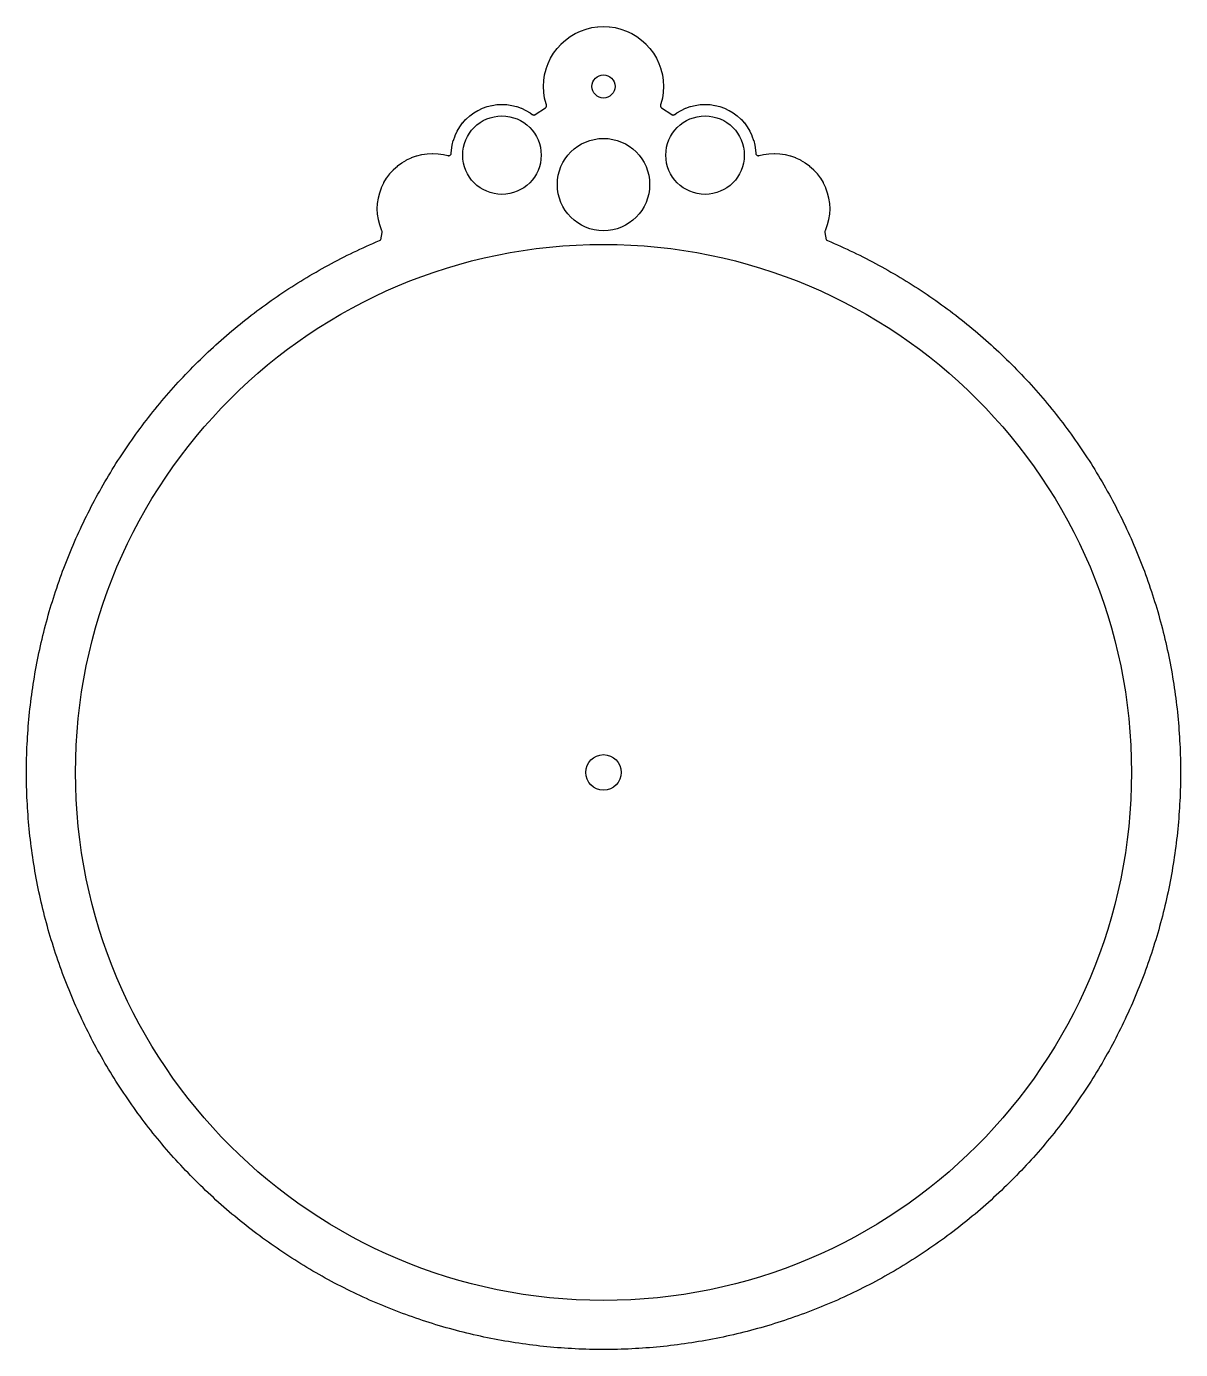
# Model space of a CAD drawing. Header units: millimetres. Extents: x -65 to 65, y -65 to 84.
import ezdxf

# ---------------------------------------------------------------- set-up
doc = ezdxf.new("R2010")
doc.units = ezdxf.units.MM
for name, color, linetype in [('CUT_INNER', 6, 'Continuous'), ('CUT_OUTER', 1, 'Continuous'), ('GUIDE', 3, 'Continuous')]:
    doc.layers.add(name, color=color, linetype=linetype)

msp = doc.modelspace()

# ---------------------------------------------------------------- linework, layer by layer
at = {"layer": 'CUT_INNER'}
for centre, radius in [((0, 77.2535), 1.3), ((-11.44, 69.5185), 4.42), ((11.44, 69.5185), 4.42), ((0, 66.2035), 5.2), ((0, 0), 2)]:
    msp.add_circle(centre, radius, dxfattribs=at)
at = {"layer": 'CUT_OUTER'}
msp.add_lwpolyline([(64.9988, -0.3988), (64.9951, -0.7976), (64.989, -1.1964), (64.9804, -1.5952), (64.9694, -1.9939), (64.956, -2.3925), (64.9401, -2.791), (64.9217, -3.1894), (64.9009, -3.5877), (64.8777, -3.9858), (64.852, -4.3839), (64.8239, -4.7817), (64.7933, -5.1794), (64.7603, -5.5768), (64.7249, -5.9741), (64.687, -6.3711), (64.6467, -6.7679), (64.604, -7.1644), (64.5588, -7.5607), (64.5112, -7.9567), (64.4611, -8.3524), (64.4087, -8.7477), (64.3538, -9.1428), (64.2965, -9.5375), (64.2367, -9.9318), (64.1746, -10.3258), (64.11, -10.7194), (64.043, -11.1125), (63.9737, -11.5053), (63.9019, -11.8976), (63.8277, -12.2895), (63.751, -12.6809), (63.672, -13.0718), (63.5906, -13.4622), (63.5068, -13.8522), (63.4206, -14.2416), (63.3321, -14.6305), (63.2411, -15.0188), (63.1478, -15.4065), (63.052, -15.7937), (62.9539, -16.1803), (62.8535, -16.5663), (62.7506, -16.9516), (62.6454, -17.3363), (62.5379, -17.7204), (62.428, -18.1038), (62.3157, -18.4865), (62.2011, -18.8685), (62.0842, -19.2498), (61.9649, -19.6304), (61.8433, -20.0102), (61.7193, -20.3893), (61.5931, -20.7676), (61.4645, -21.1452), (61.3336, -21.5219), (61.2004, -21.8978), (61.0648, -22.2729), (60.927, -22.6472), (60.7869, -23.0206), (60.6445, -23.3932), (60.4999, -23.7648), (60.3529, -24.1356), (60.2037, -24.5055), (60.0522, -24.8744), (59.8984, -25.2424), (59.7424, -25.6095), (59.5841, -25.9756), (59.4236, -26.3407), (59.2609, -26.7048), (59.0959, -27.0679), (58.9287, -27.43), (58.7593, -27.7911), (58.5877, -28.1511), (58.4138, -28.5101), (58.2378, -28.8679), (58.0596, -29.2247), (57.8792, -29.5804), (57.6966, -29.935), (57.5118, -30.2885), (57.3249, -30.6408), (57.1358, -30.9919), (56.9446, -31.3419), (56.7512, -31.6908), (56.5557, -32.0384), (56.358, -32.3848), (56.1582, -32.73), (55.9564, -33.074), (55.7524, -33.4167), (55.5463, -33.7581), (55.3381, -34.0983), (55.1278, -34.4372), (54.9155, -34.7748), (54.7011, -35.1111), (54.4846, -35.4461), (54.2661, -35.7798), (54.0455, -36.1121), (53.8229, -36.443), (53.5983, -36.7726), (53.3717, -37.1007), (53.143, -37.4275), (52.9124, -37.7529), (52.6797, -38.0769), (52.4451, -38.3994), (52.2085, -38.7205), (51.9699, -39.0401), (51.7294, -39.3582), (51.4869, -39.6749), (51.2425, -39.9901), (50.9962, -40.3037), (50.7479, -40.6159), (50.4978, -40.9265), (50.2457, -41.2356), (49.9917, -41.5431), (49.7359, -41.8491), (49.4782, -42.1534), (49.2186, -42.4562), (48.9571, -42.7574), (48.6939, -43.057), (48.4288, -43.355), (48.1618, -43.6513), (47.8931, -43.946), (47.6225, -44.2391), (47.3502, -44.5304), (47.0761, -44.8201), (46.8002, -45.1081), (46.5225, -45.3945), (46.2431, -45.6791), (45.9619, -45.9619), (45.6791, -46.2431), (45.3945, -46.5225), (45.1081, -46.8002), (44.8201, -47.0761), (44.5304, -47.3502), (44.2391, -47.6225), (43.946, -47.8931), (43.6513, -48.1618), (43.355, -48.4288), (43.057, -48.6939), (42.7574, -48.9571), (42.4562, -49.2186), (42.1534, -49.4782), (41.8491, -49.7359), (41.5431, -49.9917), (41.2356, -50.2457), (40.9265, -50.4978), (40.6159, -50.7479), (40.3037, -50.9962), (39.9901, -51.2425), (39.6749, -51.4869), (39.3582, -51.7294), (39.0401, -51.9699), (38.7205, -52.2085), (38.3994, -52.4451), (38.0769, -52.6797), (37.7529, -52.9124), (37.4275, -53.143), (37.1007, -53.3717), (36.7726, -53.5983), (36.443, -53.8229), (36.1121, -54.0455), (35.7798, -54.2661), (35.4461, -54.4846), (35.1111, -54.7011), (34.7748, -54.9155), (34.4372, -55.1278), (34.0983, -55.3381), (33.7581, -55.5463), (33.4167, -55.7524), (33.074, -55.9564), (32.73, -56.1582), (32.3848, -56.358), (32.0384, -56.5557), (31.6908, -56.7512), (31.3419, -56.9446), (30.9919, -57.1358), (30.6408, -57.3249), (30.2885, -57.5118), (29.935, -57.6966), (29.5804, -57.8792), (29.2247, -58.0596), (28.8679, -58.2378), (28.5101, -58.4138), (28.1511, -58.5877), (27.7911, -58.7593), (27.43, -58.9287), (27.0679, -59.0959), (26.7048, -59.2609), (26.3407, -59.4236), (25.9756, -59.5841), (25.6095, -59.7424), (25.2424, -59.8984), (24.8744, -60.0522), (24.5055, -60.2037), (24.1356, -60.3529), (23.7648, -60.4999), (23.3932, -60.6445), (23.0206, -60.7869), (22.6472, -60.927), (22.2729, -61.0648), (21.8978, -61.2004), (21.5219, -61.3336), (21.1452, -61.4645), (20.7676, -61.5931), (20.3893, -61.7193), (20.0102, -61.8433), (19.6304, -61.9649), (19.2498, -62.0842), (18.8685, -62.2011), (18.4865, -62.3157), (18.1038, -62.428), (17.7204, -62.5379), (17.3363, -62.6454), (16.9516, -62.7506), (16.5663, -62.8535), (16.1803, -62.9539), (15.7937, -63.052), (15.4065, -63.1478), (15.0188, -63.2411), (14.6305, -63.3321), (14.2416, -63.4206), (13.8522, -63.5068), (13.4622, -63.5906), (13.0718, -63.672), (12.6809, -63.751), (12.2895, -63.8277), (11.8976, -63.9019), (11.5053, -63.9737), (11.1125, -64.043), (10.7194, -64.11), (10.3258, -64.1746), (9.9318, -64.2367), (9.5375, -64.2965), (9.1428, -64.3538), (8.7477, -64.4087), (8.3524, -64.4611), (7.9567, -64.5112), (7.5607, -64.5588), (7.1644, -64.604), (6.7679, -64.6467), (6.3711, -64.687), (5.9741, -64.7249), (5.5768, -64.7603), (5.1794, -64.7933), (4.7817, -64.8239), (4.3839, -64.852), (3.9858, -64.8777), (3.5877, -64.9009), (3.1894, -64.9217), (2.791, -64.9401), (2.3925, -64.956), (1.9939, -64.9694), (1.5952, -64.9804), (1.1964, -64.989), (0.7976, -64.9951), (0.3988, -64.9988), (0, -65), (-0.3988, -64.9988), (-0.7976, -64.9951), (-1.1964, -64.989), (-1.5952, -64.9804), (-1.9939, -64.9694), (-2.3925, -64.956), (-2.791, -64.9401), (-3.1894, -64.9217), (-3.5877, -64.9009), (-3.9858, -64.8777), (-4.3839, -64.852), (-4.7817, -64.8239), (-5.1794, -64.7933), (-5.5768, -64.7603), (-5.9741, -64.7249), (-6.3711, -64.687), (-6.7679, -64.6467), (-7.1644, -64.604), (-7.5607, -64.5588), (-7.9567, -64.5112), (-8.3524, -64.4611), (-8.7477, -64.4087), (-9.1428, -64.3538), (-9.5375, -64.2965), (-9.9318, -64.2367), (-10.3258, -64.1746), (-10.7194, -64.11), (-11.1125, -64.043), (-11.5053, -63.9737), (-11.8976, -63.9019), (-12.2895, -63.8277), (-12.6809, -63.751), (-13.0718, -63.672), (-13.4622, -63.5906), (-13.8522, -63.5068), (-14.2416, -63.4206), (-14.6305, -63.3321), (-15.0188, -63.2411), (-15.4065, -63.1478), (-15.7937, -63.052), (-16.1803, -62.9539), (-16.5663, -62.8535), (-16.9516, -62.7506), (-17.3363, -62.6454), (-17.7204, -62.5379), (-18.1038, -62.428), (-18.4865, -62.3157), (-18.8685, -62.2011), (-19.2498, -62.0842), (-19.6304, -61.9649), (-20.0102, -61.8433), (-20.3893, -61.7193), (-20.7676, -61.5931), (-21.1452, -61.4645), (-21.5219, -61.3336), (-21.8978, -61.2004), (-22.2729, -61.0648), (-22.6472, -60.927), (-23.0206, -60.7869), (-23.3932, -60.6445), (-23.7648, -60.4999), (-24.1356, -60.3529), (-24.5055, -60.2037), (-24.8744, -60.0522), (-25.2424, -59.8984), (-25.6095, -59.7424), (-25.9756, -59.5841), (-26.3407, -59.4236), (-26.7048, -59.2609), (-27.0679, -59.0959), (-27.43, -58.9287), (-27.7911, -58.7593), (-28.1511, -58.5877), (-28.5101, -58.4138), (-28.8679, -58.2378), (-29.2247, -58.0596), (-29.5804, -57.8792), (-29.935, -57.6966), (-30.2885, -57.5118), (-30.6408, -57.3249), (-30.9919, -57.1358), (-31.3419, -56.9446), (-31.6908, -56.7512), (-32.0384, -56.5557), (-32.3848, -56.358), (-32.73, -56.1582), (-33.074, -55.9564), (-33.4167, -55.7524), (-33.7581, -55.5463), (-34.0983, -55.3381), (-34.4372, -55.1278), (-34.7748, -54.9155), (-35.1111, -54.7011), (-35.4461, -54.4846), (-35.7798, -54.2661), (-36.1121, -54.0455), (-36.443, -53.8229), (-36.7726, -53.5983), (-37.1007, -53.3717), (-37.4275, -53.143), (-37.7529, -52.9124), (-38.0769, -52.6797), (-38.3994, -52.4451), (-38.7205, -52.2085), (-39.0401, -51.9699), (-39.3582, -51.7294), (-39.6749, -51.4869), (-39.9901, -51.2425), (-40.3037, -50.9962), (-40.6159, -50.7479), (-40.9265, -50.4978), (-41.2356, -50.2457), (-41.5431, -49.9917), (-41.8491, -49.7359), (-42.1534, -49.4782), (-42.4562, -49.2186), (-42.7574, -48.9571), (-43.057, -48.6939), (-43.355, -48.4288), (-43.6513, -48.1618), (-43.946, -47.8931), (-44.2391, -47.6225), (-44.5304, -47.3502), (-44.8201, -47.0761), (-45.1081, -46.8002), (-45.3945, -46.5225), (-45.6791, -46.2431), (-45.9619, -45.9619), (-46.2431, -45.6791), (-46.5225, -45.3945), (-46.8002, -45.1081), (-47.0761, -44.8201), (-47.3502, -44.5304), (-47.6225, -44.2391), (-47.8931, -43.946), (-48.1618, -43.6513), (-48.4288, -43.355), (-48.6939, -43.057), (-48.9571, -42.7574), (-49.2186, -42.4562), (-49.4782, -42.1534), (-49.7359, -41.8491), (-49.9917, -41.5431), (-50.2457, -41.2356), (-50.4978, -40.9265), (-50.7479, -40.6159), (-50.9962, -40.3037), (-51.2425, -39.9901), (-51.4869, -39.6749), (-51.7294, -39.3582), (-51.9699, -39.0401), (-52.2085, -38.7205), (-52.4451, -38.3994), (-52.6797, -38.0769), (-52.9124, -37.7529), (-53.143, -37.4275), (-53.3717, -37.1007), (-53.5983, -36.7726), (-53.8229, -36.443), (-54.0455, -36.1121), (-54.2661, -35.7798), (-54.4846, -35.4461), (-54.7011, -35.1111), (-54.9155, -34.7748), (-55.1278, -34.4372), (-55.3381, -34.0983), (-55.5463, -33.7581), (-55.7524, -33.4167), (-55.9564, -33.074), (-56.1582, -32.73), (-56.358, -32.3848), (-56.5557, -32.0384), (-56.7512, -31.6908), (-56.9446, -31.3419), (-57.1358, -30.9919), (-57.3249, -30.6408), (-57.5118, -30.2885), (-57.6966, -29.935), (-57.8792, -29.5804), (-58.0596, -29.2247), (-58.2378, -28.8679), (-58.4138, -28.5101), (-58.5877, -28.1511), (-58.7593, -27.7911), (-58.9287, -27.43), (-59.0959, -27.0679), (-59.2609, -26.7048), (-59.4236, -26.3407), (-59.5841, -25.9756), (-59.7424, -25.6095), (-59.8984, -25.2424), (-60.0522, -24.8744), (-60.2037, -24.5055), (-60.3529, -24.1356), (-60.4999, -23.7648), (-60.6445, -23.3932), (-60.7869, -23.0206), (-60.927, -22.6472), (-61.0648, -22.2729), (-61.2004, -21.8978), (-61.3336, -21.5219), (-61.4645, -21.1452), (-61.5931, -20.7676), (-61.7193, -20.3893), (-61.8433, -20.0102), (-61.9649, -19.6304), (-62.0842, -19.2498), (-62.2011, -18.8685), (-62.3157, -18.4865), (-62.428, -18.1038), (-62.5379, -17.7204), (-62.6454, -17.3363), (-62.7506, -16.9516), (-62.8535, -16.5663), (-62.9539, -16.1803), (-63.052, -15.7937), (-63.1478, -15.4065), (-63.2411, -15.0188), (-63.3321, -14.6305), (-63.4206, -14.2416), (-63.5068, -13.8522), (-63.5906, -13.4622), (-63.672, -13.0718), (-63.751, -12.6809), (-63.8277, -12.2895), (-63.9019, -11.8976), (-63.9737, -11.5053), (-64.043, -11.1125), (-64.11, -10.7194), (-64.1746, -10.3258), (-64.2367, -9.9318), (-64.2965, -9.5375), (-64.3538, -9.1428), (-64.4087, -8.7477), (-64.4611, -8.3524), (-64.5112, -7.9567), (-64.5588, -7.5607), (-64.604, -7.1644), (-64.6467, -6.7679), (-64.687, -6.3711), (-64.7249, -5.9741), (-64.7603, -5.5768), (-64.7933, -5.1794), (-64.8239, -4.7817), (-64.852, -4.3839), (-64.8777, -3.9858), (-64.9009, -3.5877), (-64.9217, -3.1894), (-64.9401, -2.791), (-64.956, -2.3925), (-64.9694, -1.9939), (-64.9804, -1.5952), (-64.989, -1.1964), (-64.9951, -0.7976), (-64.9988, -0.3988), (-65, 0), (-64.9988, 0.3988), (-64.9951, 0.7976), (-64.989, 1.1964), (-64.9804, 1.5952), (-64.9694, 1.9939), (-64.956, 2.3925), (-64.9401, 2.791), (-64.9217, 3.1894), (-64.9009, 3.5877), (-64.8777, 3.9858), (-64.852, 4.3839), (-64.8239, 4.7817), (-64.7933, 5.1794), (-64.7603, 5.5768), (-64.7249, 5.9741), (-64.687, 6.3711), (-64.6467, 6.7679), (-64.604, 7.1644), (-64.5588, 7.5607), (-64.5112, 7.9567), (-64.4611, 8.3524), (-64.4087, 8.7477), (-64.3538, 9.1428), (-64.2965, 9.5375), (-64.2367, 9.9318), (-64.1746, 10.3258), (-64.11, 10.7194), (-64.043, 11.1125), (-63.9737, 11.5053), (-63.9019, 11.8976), (-63.8277, 12.2895), (-63.751, 12.6809), (-63.672, 13.0718), (-63.5906, 13.4622), (-63.5068, 13.8522), (-63.4206, 14.2416), (-63.3321, 14.6305), (-63.2411, 15.0188), (-63.1478, 15.4065), (-63.052, 15.7937), (-62.9539, 16.1803), (-62.8535, 16.5663), (-62.7506, 16.9516), (-62.6454, 17.3363), (-62.5379, 17.7204), (-62.428, 18.1038), (-62.3157, 18.4865), (-62.2011, 18.8685), (-62.0842, 19.2498), (-61.9649, 19.6304), (-61.8433, 20.0102), (-61.7193, 20.3893), (-61.5931, 20.7676), (-61.4645, 21.1452), (-61.3336, 21.5219), (-61.2004, 21.8978), (-61.0648, 22.2729), (-60.927, 22.6472), (-60.7869, 23.0206), (-60.6445, 23.3932), (-60.4999, 23.7648), (-60.3529, 24.1356), (-60.2037, 24.5055), (-60.0522, 24.8744), (-59.8984, 25.2424), (-59.7424, 25.6095), (-59.5841, 25.9756), (-59.4236, 26.3407), (-59.2609, 26.7048), (-59.0959, 27.0679), (-58.9287, 27.43), (-58.7593, 27.7911), (-58.5877, 28.1511), (-58.4138, 28.5101), (-58.2378, 28.8679), (-58.0596, 29.2247), (-57.8792, 29.5804), (-57.6966, 29.935), (-57.5118, 30.2885), (-57.3249, 30.6408), (-57.1358, 30.9919), (-56.9446, 31.3419), (-56.7512, 31.6908), (-56.5557, 32.0384), (-56.358, 32.3848), (-56.1582, 32.73), (-55.9564, 33.074), (-55.7524, 33.4167), (-55.5463, 33.7581), (-55.3381, 34.0983), (-55.1278, 34.4372), (-54.9155, 34.7748), (-54.7011, 35.1111), (-54.4846, 35.4461), (-54.2661, 35.7798), (-54.0455, 36.1121), (-53.8229, 36.443), (-53.5983, 36.7726), (-53.3717, 37.1007), (-53.143, 37.4275), (-52.9124, 37.7529), (-52.6797, 38.0769), (-52.4451, 38.3994), (-52.2085, 38.7205), (-51.9699, 39.0401), (-51.7294, 39.3582), (-51.4869, 39.6749), (-51.2425, 39.9901), (-50.9962, 40.3037), (-50.7479, 40.6159), (-50.4978, 40.9265), (-50.2457, 41.2356), (-49.9917, 41.5431), (-49.7359, 41.8491), (-49.4782, 42.1534), (-49.2186, 42.4562), (-48.9571, 42.7574), (-48.6939, 43.057), (-48.4288, 43.355), (-48.1618, 43.6513), (-47.8931, 43.946), (-47.6225, 44.2391), (-47.3502, 44.5304), (-47.0761, 44.8201), (-46.8002, 45.1081), (-46.5225, 45.3945), (-46.2431, 45.6791), (-45.9619, 45.9619), (-45.6791, 46.2431), (-45.3945, 46.5225), (-45.1081, 46.8002), (-44.8201, 47.0761), (-44.5304, 47.3502), (-44.2391, 47.6225), (-43.946, 47.8931), (-43.6513, 48.1618), (-43.355, 48.4288), (-43.057, 48.6939), (-42.7574, 48.9571), (-42.4562, 49.2186), (-42.1534, 49.4782), (-41.8491, 49.7359), (-41.5431, 49.9917), (-41.2356, 50.2457), (-40.9265, 50.4978), (-40.6159, 50.7479), (-40.3037, 50.9962), (-39.9901, 51.2425), (-39.6749, 51.4869), (-39.3582, 51.7294), (-39.0401, 51.9699), (-38.7205, 52.2085), (-38.3994, 52.4451), (-38.0769, 52.6797), (-37.7529, 52.9124), (-37.4275, 53.143), (-37.1007, 53.3717), (-36.7726, 53.5983), (-36.443, 53.8229), (-36.1121, 54.0455), (-35.7798, 54.2661), (-35.4461, 54.4846), (-35.1111, 54.7011), (-34.7748, 54.9155), (-34.4372, 55.1278), (-34.0983, 55.3381), (-33.7581, 55.5463), (-33.4167, 55.7524), (-33.074, 55.9564), (-32.73, 56.1582), (-32.3848, 56.358), (-32.0384, 56.5557), (-31.6908, 56.7512), (-31.3419, 56.9446), (-30.9919, 57.1358), (-30.6408, 57.3249), (-30.2885, 57.5118), (-29.935, 57.6966), (-29.5804, 57.8792), (-29.2247, 58.0596), (-28.8679, 58.2378), (-28.5101, 58.4138), (-28.1511, 58.5877), (-27.7911, 58.7593), (-27.43, 58.9287), (-27.0679, 59.0959), (-26.7048, 59.2609), (-26.3407, 59.4236), (-25.9756, 59.5841), (-25.6095, 59.7424), (-25.2424, 59.8984), (-25.067, 59.9717), (-24.929, 60.7995), (-24.9255, 60.8296), (-24.9251, 60.86), (-24.9278, 60.8902), (-24.9335, 60.92), (-24.9422, 60.9491), (-24.9537, 60.9771), (-25.0019, 61.0789), (-25.0075, 61.0925), (-25.2088, 61.6552), (-25.2131, 61.6693), (-25.3583, 62.249), (-25.3612, 62.2634), (-25.4489, 62.8546), (-25.4503, 62.8692), (-25.4796, 63.4661), (-25.4796, 63.4808), (-25.4503, 64.0778), (-25.4489, 64.0924), (-25.3612, 64.6836), (-25.3583, 64.698), (-25.2131, 65.2777), (-25.2088, 65.2918), (-25.0075, 65.8545), (-25.0019, 65.8681), (-24.7463, 66.4083), (-24.7394, 66.4213), (-24.4322, 66.9339), (-24.424, 66.9462), (-24.068, 67.4262), (-24.0586, 67.4376), (-23.6573, 67.8804), (-23.6469, 67.8908), (-23.2041, 68.2921), (-23.1927, 68.3015), (-22.7127, 68.6575), (-22.7004, 68.6656), (-22.1878, 68.9729), (-22.1749, 68.9798), (-21.6346, 69.2353), (-21.621, 69.241), (-21.0583, 69.4423), (-21.0442, 69.4466), (-20.4645, 69.5918), (-20.4501, 69.5947), (-19.8589, 69.6824), (-19.8443, 69.6838), (-19.2474, 69.7131), (-19.2326, 69.7131), (-18.6357, 69.6838), (-18.6211, 69.6824), (-18.0299, 69.5947), (-18.0155, 69.5918), (-17.5214, 69.468), (-17.4926, 69.4623), (-17.4633, 69.4594), (-17.4338, 69.4594), (-17.4045, 69.4623), (-17.3756, 69.468), (-17.3475, 69.4766), (-17.3203, 69.4879), (-17.2943, 69.5017), (-17.2698, 69.5181), (-17.2471, 69.5368), (-17.2263, 69.5576), (-17.2076, 69.5803), (-17.1912, 69.6048), (-17.1773, 69.6308), (-17.1661, 69.658), (-17.1575, 69.6862), (-17.1518, 69.715), (-17.1489, 69.7443), (-17.1328, 70.0718), (-17.1314, 70.0864), (-17.0512, 70.6271), (-17.0483, 70.6415), (-16.9155, 71.1718), (-16.9112, 71.1858), (-16.7271, 71.7005), (-16.7214, 71.7141), (-16.4877, 72.2082), (-16.4808, 72.2212), (-16.1998, 72.69), (-16.1916, 72.7023), (-15.866, 73.1413), (-15.8567, 73.1527), (-15.4896, 73.5577), (-15.4792, 73.5681), (-15.0742, 73.9352), (-15.0628, 73.9445), (-14.6238, 74.2701), (-14.6115, 74.2783), (-14.1427, 74.5593), (-14.1297, 74.5662), (-13.6356, 74.7999), (-13.622, 74.8056), (-13.1074, 74.9897), (-13.0933, 74.994), (-12.5631, 75.1268), (-12.5486, 75.1297), (-12.0079, 75.2099), (-11.9933, 75.2113), (-11.4474, 75.2381), (-11.4326, 75.2381), (-10.8867, 75.2113), (-10.8721, 75.2099), (-10.3314, 75.1297), (-10.3169, 75.1268), (-9.7867, 74.994), (-9.7726, 74.9897), (-9.258, 74.8056), (-9.2444, 74.7999), (-8.7503, 74.5662), (-8.7373, 74.5593), (-8.2685, 74.2783), (-8.2562, 74.2701), (-8.0261, 74.0995), (-8.0007, 74.0825), (-7.9737, 74.0683), (-7.9454, 74.0569), (-7.916, 74.0484), (-7.886, 74.0429), (-7.8555, 74.0405), (-7.825, 74.0413), (-7.7947, 74.0451), (-7.7649, 74.052), (-7.736, 74.0619), (-7.7083, 74.0746), (-7.682, 74.0902), (-6.5497, 74.8387), (-6.5268, 74.8555), (-6.5055, 74.8745), (-6.4861, 74.8953), (-6.4687, 74.9179), (-6.4536, 74.9421), (-6.4408, 74.9676), (-6.4306, 74.9942), (-6.4229, 75.0216), (-6.4178, 75.0496), (-6.4154, 75.078), (-6.4157, 75.1065), (-6.4187, 75.1349), (-6.4244, 75.1628), (-6.4327, 75.19), (-6.4664, 75.2842), (-6.4707, 75.2983), (-6.6283, 75.9275), (-6.6312, 75.942), (-6.7264, 76.5836), (-6.7278, 76.5982), (-6.7596, 77.2461), (-6.7596, 77.2608), (-6.7278, 77.9087), (-6.7264, 77.9234), (-6.6312, 78.565), (-6.6283, 78.5794), (-6.4707, 79.2087), (-6.4664, 79.2227), (-6.2479, 79.8335), (-6.2423, 79.8471), (-5.9649, 80.4335), (-5.958, 80.4464), (-5.6245, 81.0028), (-5.6163, 81.0151), (-5.2299, 81.5361), (-5.2206, 81.5474), (-4.785, 82.0281), (-4.7746, 82.0385), (-4.294, 82.4741), (-4.2826, 82.4834), (-3.7616, 82.8698), (-3.7493, 82.878), (-3.193, 83.2115), (-3.18, 83.2184), (-2.5936, 83.4958), (-2.58, 83.5014), (-1.9693, 83.7199), (-1.9552, 83.7242), (-1.326, 83.8818), (-1.3115, 83.8847), (-0.6699, 83.9799), (-0.6552, 83.9813), (-0.0074, 84.0131), (0.0074, 84.0131), (0.6552, 83.9813), (0.6699, 83.9799), (1.3115, 83.8847), (1.326, 83.8818), (1.9552, 83.7242), (1.9693, 83.7199), (2.58, 83.5014), (2.5936, 83.4958), (3.18, 83.2184), (3.193, 83.2115), (3.7493, 82.878), (3.7616, 82.8698), (4.2826, 82.4834), (4.294, 82.4741), (4.7746, 82.0385), (4.785, 82.0281), (5.2206, 81.5474), (5.2299, 81.5361), (5.6163, 81.0151), (5.6245, 81.0028), (5.958, 80.4464), (5.9649, 80.4335), (6.2423, 79.8471), (6.2479, 79.8335), (6.4664, 79.2227), (6.4707, 79.2087), (6.6283, 78.5794), (6.6312, 78.565), (6.7264, 77.9234), (6.7278, 77.9087), (6.7596, 77.2608), (6.7596, 77.2461), (6.7278, 76.5982), (6.7264, 76.5836), (6.6312, 75.942), (6.6283, 75.9275), (6.4707, 75.2983), (6.4664, 75.2842), (6.4327, 75.19), (6.4244, 75.1628), (6.4187, 75.1349), (6.4157, 75.1065), (6.4154, 75.078), (6.4178, 75.0496), (6.4229, 75.0216), (6.4306, 74.9942), (6.4408, 74.9676), (6.4536, 74.9421), (6.4687, 74.9179), (6.4861, 74.8953), (6.5055, 74.8745), (6.5268, 74.8555), (6.5497, 74.8387), (7.682, 74.0902), (7.7083, 74.0746), (7.736, 74.0619), (7.7649, 74.052), (7.7947, 74.0451), (7.825, 74.0413), (7.8555, 74.0405), (7.886, 74.0429), (7.916, 74.0484), (7.9454, 74.0569), (7.9737, 74.0683), (8.0007, 74.0825), (8.0261, 74.0995), (8.2562, 74.2701), (8.2685, 74.2783), (8.7373, 74.5593), (8.7503, 74.5662), (9.2444, 74.7999), (9.258, 74.8056), (9.7726, 74.9897), (9.7867, 74.994), (10.3169, 75.1268), (10.3314, 75.1297), (10.8721, 75.2099), (10.8867, 75.2113), (11.4326, 75.2381), (11.4474, 75.2381), (11.9933, 75.2113), (12.0079, 75.2099), (12.5486, 75.1297), (12.5631, 75.1268), (13.0933, 74.994), (13.1074, 74.9897), (13.622, 74.8056), (13.6356, 74.7999), (14.1297, 74.5662), (14.1427, 74.5593), (14.6115, 74.2783), (14.6238, 74.2701), (15.0628, 73.9445), (15.0742, 73.9352), (15.4792, 73.5681), (15.4896, 73.5577), (15.8567, 73.1527), (15.866, 73.1413), (16.1916, 72.7023), (16.1998, 72.69), (16.4808, 72.2212), (16.4877, 72.2082), (16.7214, 71.7141), (16.7271, 71.7005), (16.9112, 71.1858), (16.9155, 71.1718), (17.0483, 70.6415), (17.0512, 70.6271), (17.1314, 70.0864), (17.1328, 70.0718), (17.1489, 69.7443), (17.1518, 69.715), (17.1575, 69.6862), (17.1661, 69.658), (17.1773, 69.6308), (17.1912, 69.6048), (17.2076, 69.5803), (17.2263, 69.5576), (17.2471, 69.5368), (17.2698, 69.5181), (17.2943, 69.5017), (17.3203, 69.4879), (17.3475, 69.4766), (17.3756, 69.468), (17.4045, 69.4623), (17.4338, 69.4594), (17.4633, 69.4594), (17.4926, 69.4623), (17.5214, 69.468), (18.0155, 69.5918), (18.0299, 69.5947), (18.6211, 69.6824), (18.6357, 69.6838), (19.2326, 69.7131), (19.2474, 69.7131), (19.8443, 69.6838), (19.8589, 69.6824), (20.4501, 69.5947), (20.4645, 69.5918), (21.0442, 69.4466), (21.0583, 69.4423), (21.621, 69.241), (21.6346, 69.2353), (22.1749, 68.9798), (22.1878, 68.9729), (22.7004, 68.6656), (22.7127, 68.6575), (23.1927, 68.3015), (23.2041, 68.2921), (23.6469, 67.8908), (23.6573, 67.8804), (24.0586, 67.4376), (24.068, 67.4262), (24.424, 66.9462), (24.4322, 66.9339), (24.7394, 66.4213), (24.7463, 66.4083), (25.0019, 65.8681), (25.0075, 65.8545), (25.2088, 65.2918), (25.2131, 65.2777), (25.3583, 64.698), (25.3612, 64.6836), (25.4489, 64.0924), (25.4503, 64.0778), (25.4796, 63.4808), (25.4796, 63.4661), (25.4503, 62.8692), (25.4489, 62.8546), (25.3612, 62.2634), (25.3583, 62.249), (25.2131, 61.6693), (25.2088, 61.6552), (25.0075, 61.0925), (25.0019, 61.0789), (24.9537, 60.9771), (24.9422, 60.9491), (24.9335, 60.92), (24.9278, 60.8902), (24.9251, 60.86), (24.9255, 60.8296), (24.929, 60.7995), (25.067, 59.9717), (25.2424, 59.8984), (25.6095, 59.7424), (25.9756, 59.5841), (26.3407, 59.4236), (26.7048, 59.2609), (27.0679, 59.0959), (27.43, 58.9287), (27.7911, 58.7593), (28.1511, 58.5877), (28.5101, 58.4138), (28.8679, 58.2378), (29.2247, 58.0596), (29.5804, 57.8792), (29.935, 57.6966), (30.2885, 57.5118), (30.6408, 57.3249), (30.9919, 57.1358), (31.3419, 56.9446), (31.6908, 56.7512), (32.0384, 56.5557), (32.3848, 56.358), (32.73, 56.1582), (33.074, 55.9564), (33.4167, 55.7524), (33.7581, 55.5463), (34.0983, 55.3381), (34.4372, 55.1278), (34.7748, 54.9155), (35.1111, 54.7011), (35.4461, 54.4846), (35.7798, 54.2661), (36.1121, 54.0455), (36.443, 53.8229), (36.7726, 53.5983), (37.1007, 53.3717), (37.4275, 53.143), (37.7529, 52.9124), (38.0769, 52.6797), (38.3994, 52.4451), (38.7205, 52.2085), (39.0401, 51.9699), (39.3582, 51.7294), (39.6749, 51.4869), (39.9901, 51.2425), (40.3037, 50.9962), (40.6159, 50.7479), (40.9265, 50.4978), (41.2356, 50.2457), (41.5431, 49.9917), (41.8491, 49.7359), (42.1534, 49.4782), (42.4562, 49.2186), (42.7574, 48.9571), (43.057, 48.6939), (43.355, 48.4288), (43.6513, 48.1618), (43.946, 47.8931), (44.2391, 47.6225), (44.5304, 47.3502), (44.8201, 47.0761), (45.1081, 46.8002), (45.3945, 46.5225), (45.6791, 46.2431), (45.9619, 45.9619), (46.2431, 45.6791), (46.5225, 45.3945), (46.8002, 45.1081), (47.0761, 44.8201), (47.3502, 44.5304), (47.6225, 44.2391), (47.8931, 43.946), (48.1618, 43.6513), (48.4288, 43.355), (48.6939, 43.057), (48.9571, 42.7574), (49.2186, 42.4562), (49.4782, 42.1534), (49.7359, 41.8491), (49.9917, 41.5431), (50.2457, 41.2356), (50.4978, 40.9265), (50.7479, 40.6159), (50.9962, 40.3037), (51.2425, 39.9901), (51.4869, 39.6749), (51.7294, 39.3582), (51.9699, 39.0401), (52.2085, 38.7205), (52.4451, 38.3994), (52.6797, 38.0769), (52.9124, 37.7529), (53.143, 37.4275), (53.3717, 37.1007), (53.5983, 36.7726), (53.8229, 36.443), (54.0455, 36.1121), (54.2661, 35.7798), (54.4846, 35.4461), (54.7011, 35.1111), (54.9155, 34.7748), (55.1278, 34.4372), (55.3381, 34.0983), (55.5463, 33.7581), (55.7524, 33.4167), (55.9564, 33.074), (56.1582, 32.73), (56.358, 32.3848), (56.5557, 32.0384), (56.7512, 31.6908), (56.9446, 31.3419), (57.1358, 30.9919), (57.3249, 30.6408), (57.5118, 30.2885), (57.6966, 29.935), (57.8792, 29.5804), (58.0596, 29.2247), (58.2378, 28.8679), (58.4138, 28.5101), (58.5877, 28.1511), (58.7593, 27.7911), (58.9287, 27.43), (59.0959, 27.0679), (59.2609, 26.7048), (59.4236, 26.3407), (59.5841, 25.9756), (59.7424, 25.6095), (59.8984, 25.2424), (60.0522, 24.8744), (60.2037, 24.5055), (60.3529, 24.1356), (60.4999, 23.7648), (60.6445, 23.3932), (60.7869, 23.0206), (60.927, 22.6472), (61.0648, 22.2729), (61.2004, 21.8978), (61.3336, 21.5219), (61.4645, 21.1452), (61.5931, 20.7676), (61.7193, 20.3893), (61.8433, 20.0102), (61.9649, 19.6304), (62.0842, 19.2498), (62.2011, 18.8685), (62.3157, 18.4865), (62.428, 18.1038), (62.5379, 17.7204), (62.6454, 17.3363), (62.7506, 16.9516), (62.8535, 16.5663), (62.9539, 16.1803), (63.052, 15.7937), (63.1478, 15.4065), (63.2411, 15.0188), (63.3321, 14.6305), (63.4206, 14.2416), (63.5068, 13.8522), (63.5906, 13.4622), (63.672, 13.0718), (63.751, 12.6809), (63.8277, 12.2895), (63.9019, 11.8976), (63.9737, 11.5053), (64.043, 11.1125), (64.11, 10.7194), (64.1746, 10.3258), (64.2367, 9.9318), (64.2965, 9.5375), (64.3538, 9.1428), (64.4087, 8.7477), (64.4611, 8.3524), (64.5112, 7.9567), (64.5588, 7.5607), (64.604, 7.1644), (64.6467, 6.7679), (64.687, 6.3711), (64.7249, 5.9741), (64.7603, 5.5768), (64.7933, 5.1794), (64.8239, 4.7817), (64.852, 4.3839), (64.8777, 3.9858), (64.9009, 3.5877), (64.9217, 3.1894), (64.9401, 2.791), (64.956, 2.3925), (64.9694, 1.9939), (64.9804, 1.5952), (64.989, 1.1964), (64.9951, 0.7976), (64.9988, 0.3988), (65, 0)], close=True, dxfattribs=at)
at = {"layer": 'GUIDE'}
msp.add_circle((0, 0), 59.475, dxfattribs=at)

doc.saveas('drawing.dxf')
